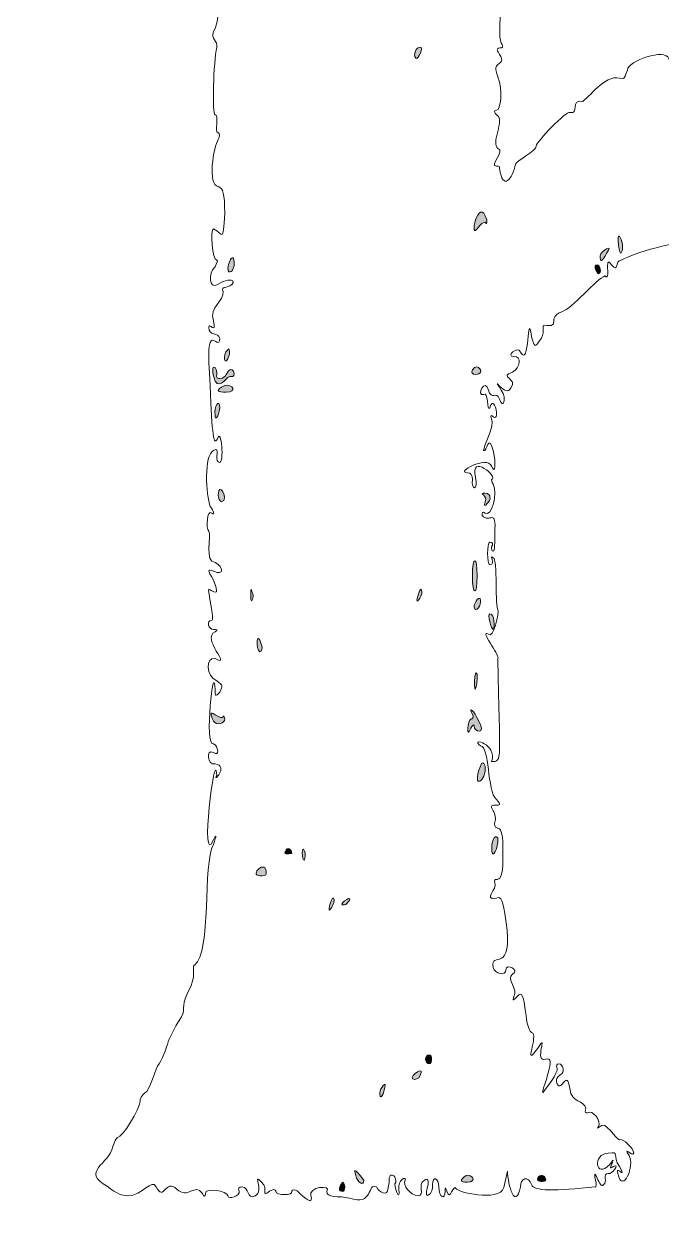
# Model space of a CAD drawing. Header units: centimetres. Extents: x 0.6 to 13.4, y -19.3 to -0.7.
# Drawn here: x 6.51 to 6.984, y -18.799 to -17.904 of the extents above; entities that cross this region are included whole.
import ezdxf

# ---------------------------------------------------------------- set-up
doc = ezdxf.new("R2010")
doc.units = ezdxf.units.CM
doc.header["$MEASUREMENT"] = 0
doc.layers.add('Layer 1', color=7, linetype='Continuous')

# ---------------------------------------------------------------- blocks, each defined once
blk = doc.blocks.new('block 2')
at = {"layer": 'Layer 1', "true_color": 0x6f3415}
h = blk.add_hatch(color=36, dxfattribs=at)
h.dxf.hatch_style = 2
edge = h.paths.add_edge_path()
edge.add_spline(control_points=[(6.80032, -17.92765), (6.80151, -17.93264), (6.80625, -17.92266), (6.80508, -17.92099), (6.8027, -17.91935), (6.79914, -17.92434), (6.80032, -17.92765)], knot_values=[0, 0, 0, 0, 1, 1, 1, 2, 2, 2, 2], degree=3, periodic=1)
h = blk.add_hatch(color=36, dxfattribs=at)
h.dxf.hatch_style = 2
edge = h.paths.add_edge_path()
edge.add_spline(control_points=[(6.84775, -18.0538), (6.84894, -18.05212), (6.8513, -18.05048), (6.85249, -18.05048), (6.85367, -18.05212), (6.85367, -18.05212), (6.85367, -18.04881), (6.84775, -18.0289), (6.83945, -18.06708), (6.84775, -18.0538)], knot_values=[0, 0, 0, 0, 1, 1, 1, 2, 2, 2, 3, 3, 3, 3], degree=3, periodic=1)
h = blk.add_hatch(color=36, dxfattribs=at)
h.dxf.hatch_style = 2
edge = h.paths.add_edge_path()
edge.add_spline(control_points=[(6.95207, -18.07204), (6.95326, -18.07538), (6.95445, -18.07204), (6.95445, -18.06708), (6.95207, -18.05711), (6.9497, -18.05878), (6.95207, -18.07204)], knot_values=[0, 0, 0, 0, 1, 1, 1, 2, 2, 2, 2], degree=3, periodic=1)
h = blk.add_hatch(color=36, dxfattribs=at)
h.dxf.hatch_style = 2
edge = h.paths.add_edge_path()
edge.add_spline(control_points=[(6.66399, -18.087), (6.66518, -18.087), (6.66636, -18.08368), (6.66636, -18.08034), (6.66518, -18.06872), (6.65806, -18.09031), (6.66399, -18.087)], knot_values=[0, 0, 0, 0, 1, 1, 1, 2, 2, 2, 2], degree=3, periodic=1)
h = blk.add_hatch(color=36, dxfattribs=at)
h.dxf.hatch_style = 2
edge = h.paths.add_edge_path()
edge.add_spline(control_points=[(6.93785, -18.07538), (6.93785, -18.08034), (6.93904, -18.08034), (6.94259, -18.07371), (6.94853, -18.06541), (6.93785, -18.07204), (6.93785, -18.07538)], knot_values=[0, 0, 0, 0, 1, 1, 1, 2, 2, 2, 2], degree=3, periodic=1)
h = blk.add_hatch(color=36, dxfattribs=at)
h.dxf.hatch_style = 2
edge = h.paths.add_edge_path()
edge.add_spline(control_points=[(6.93547, -18.08201), (6.93193, -18.08201), (6.93547, -18.08864), (6.93666, -18.08864), (6.93904, -18.08864), (6.93785, -18.08201), (6.93547, -18.08201)], knot_values=[0, 0, 0, 0, 1, 1, 1, 2, 2, 2, 2], degree=3, periodic=1)
h = blk.add_hatch(color=36, dxfattribs=at)
h.dxf.hatch_style = 2
edge = h.paths.add_edge_path()
edge.add_spline(control_points=[(6.6628, -18.14841), (6.6628, -18.1451), (6.6628, -18.14343), (6.66161, -18.1451), (6.65688, -18.14841), (6.65925, -18.16003), (6.6628, -18.14841)], knot_values=[0, 0, 0, 0, 1, 1, 1, 2, 2, 2, 2], degree=3, periodic=1)
h = blk.add_hatch(color=36, dxfattribs=at)
h.dxf.hatch_style = 2
edge = h.paths.add_edge_path()
edge.add_spline(control_points=[(6.66044, -18.16334), (6.65925, -18.16666), (6.65214, -18.16833), (6.65333, -18.16334), (6.65333, -18.1617), (6.65333, -18.16003), (6.65214, -18.15835), (6.64976, -18.15671), (6.64976, -18.1617), (6.65214, -18.16833), (6.65569, -18.17496), (6.66161, -18.16334), (6.66399, -18.16502), (6.66874, -18.16666), (6.66518, -18.1534), (6.66044, -18.16334)], knot_values=[0, 0, 0, 0, 1, 1, 1, 2, 2, 2, 3, 3, 3, 4, 4, 4, 5, 5, 5, 5], degree=3, periodic=1)
h = blk.add_hatch(color=36, dxfattribs=at)
h.dxf.hatch_style = 2
edge = h.paths.add_edge_path()
edge.add_spline(control_points=[(6.84301, -18.16003), (6.84183, -18.1617), (6.84301, -18.16334), (6.84537, -18.16334), (6.85367, -18.16334), (6.84656, -18.1534), (6.84301, -18.16003)], knot_values=[0, 0, 0, 0, 1, 1, 1, 2, 2, 2, 2], degree=3, periodic=1)
h = blk.add_hatch(color=36, dxfattribs=at)
h.dxf.hatch_style = 2
edge = h.paths.add_edge_path()
edge.add_spline(control_points=[(6.66044, -18.17663), (6.66874, -18.17663), (6.66518, -18.17), (6.65925, -18.17164), (6.65214, -18.17496), (6.65333, -18.17663), (6.66044, -18.17663)], knot_values=[0, 0, 0, 0, 1, 1, 1, 2, 2, 2, 2], degree=3, periodic=1)
h = blk.add_hatch(color=36, dxfattribs=at)
h.dxf.hatch_style = 2
edge = h.paths.add_edge_path()
edge.add_spline(control_points=[(6.65214, -18.19323), (6.65214, -18.19822), (6.6545, -18.19487), (6.65569, -18.18824), (6.65569, -18.17994), (6.65095, -18.18824), (6.65214, -18.19323)], knot_values=[0, 0, 0, 0, 1, 1, 1, 2, 2, 2, 2], degree=3, periodic=1)
h = blk.add_hatch(color=36, dxfattribs=at)
h.dxf.hatch_style = 2
edge = h.paths.add_edge_path()
edge.add_spline(control_points=[(6.6545, -18.25297), (6.6545, -18.25465), (6.65569, -18.25796), (6.65688, -18.25796), (6.6628, -18.25629), (6.6545, -18.24136), (6.6545, -18.25297)], knot_values=[0, 0, 0, 0, 1, 1, 1, 2, 2, 2, 2], degree=3, periodic=1)
h = blk.add_hatch(color=36, dxfattribs=at)
h.dxf.hatch_style = 2
edge = h.paths.add_edge_path()
edge.add_spline(control_points=[(6.85249, -18.25796), (6.85013, -18.26459), (6.85724, -18.25629), (6.85605, -18.25465), (6.85605, -18.25297), (6.85486, -18.25133), (6.85249, -18.25133), (6.84656, -18.25133), (6.85486, -18.25297), (6.85249, -18.25796)], knot_values=[0, 0, 0, 0, 1, 1, 1, 2, 2, 2, 3, 3, 3, 3], degree=3, periodic=1)
h = blk.add_hatch(color=36, dxfattribs=at)
h.dxf.hatch_style = 2
edge = h.paths.add_edge_path()
edge.add_spline(control_points=[(6.84656, -18.31275), (6.84656, -18.29779), (6.84301, -18.29779), (6.84301, -18.31275), (6.84301, -18.32768), (6.84656, -18.32768), (6.84656, -18.31275)], knot_values=[0, 0, 0, 0, 1, 1, 1, 2, 2, 2, 2], degree=3, periodic=1)
h = blk.add_hatch(color=36, dxfattribs=at)
h.dxf.hatch_style = 2
edge = h.paths.add_edge_path()
edge.add_spline(control_points=[(6.6794, -18.33099), (6.68059, -18.32932), (6.68059, -18.326), (6.6794, -18.32436), (6.67821, -18.3177), (6.67821, -18.3343), (6.6794, -18.33099)], knot_values=[0, 0, 0, 0, 1, 1, 1, 2, 2, 2, 2], degree=3, periodic=1)
h = blk.add_hatch(color=36, dxfattribs=at)
h.dxf.hatch_style = 2
edge = h.paths.add_edge_path()
edge.add_spline(control_points=[(6.80389, -18.32932), (6.80508, -18.32768), (6.80625, -18.32436), (6.80508, -18.32269), (6.80389, -18.32105), (6.79914, -18.33762), (6.80389, -18.32932)], knot_values=[0, 0, 0, 0, 1, 1, 1, 2, 2, 2, 2], degree=3, periodic=1)
h = blk.add_hatch(color=36, dxfattribs=at)
h.dxf.hatch_style = 2
edge = h.paths.add_edge_path()
edge.add_spline(control_points=[(6.84419, -18.33598), (6.84537, -18.34096), (6.85013, -18.3343), (6.84894, -18.33099), (6.84894, -18.326), (6.84419, -18.33266), (6.84419, -18.33598)], knot_values=[0, 0, 0, 0, 1, 1, 1, 2, 2, 2, 2], degree=3, periodic=1)
h = blk.add_hatch(color=36, dxfattribs=at)
h.dxf.hatch_style = 2
edge = h.paths.add_edge_path()
edge.add_spline(control_points=[(6.85605, -18.34096), (6.85367, -18.34096), (6.85724, -18.35258), (6.85843, -18.35258), (6.8596, -18.3509), (6.8596, -18.34096), (6.85605, -18.34096)], knot_values=[0, 0, 0, 0, 1, 1, 1, 2, 2, 2, 2], degree=3, periodic=1)
h = blk.add_hatch(color=36, dxfattribs=at)
h.dxf.hatch_style = 2
edge = h.paths.add_edge_path()
edge.add_spline(control_points=[(6.68532, -18.36918), (6.68651, -18.36918), (6.6877, -18.36586), (6.68651, -18.36419), (6.68296, -18.3509), (6.68178, -18.3675), (6.68532, -18.36918)], knot_values=[0, 0, 0, 0, 1, 1, 1, 2, 2, 2, 2], degree=3, periodic=1)
h = blk.add_hatch(color=36, dxfattribs=at)
h.dxf.hatch_style = 2
edge = h.paths.add_edge_path()
edge.add_spline(control_points=[(6.84537, -18.39572), (6.84656, -18.39408), (6.84656, -18.38909), (6.84656, -18.38578), (6.84419, -18.37912), (6.84419, -18.40238), (6.84537, -18.39572)], knot_values=[0, 0, 0, 0, 1, 1, 1, 2, 2, 2, 2], degree=3, periodic=1)
h = blk.add_hatch(color=36, dxfattribs=at)
h.dxf.hatch_style = 2
edge = h.paths.add_edge_path()
edge.add_spline(control_points=[(6.65806, -18.41731), (6.65569, -18.42062), (6.64503, -18.40733), (6.65095, -18.42062), (6.65333, -18.42393), (6.65925, -18.42229), (6.65925, -18.41898), (6.65925, -18.41731), (6.65806, -18.41563), (6.65806, -18.41731)], knot_values=[0, 0, 0, 0, 1, 1, 1, 2, 2, 2, 3, 3, 3, 3], degree=3, periodic=1)
h = blk.add_hatch(color=36, dxfattribs=at)
h.dxf.hatch_style = 2
edge = h.paths.add_edge_path()
edge.add_spline(control_points=[(6.84183, -18.42561), (6.84301, -18.42393), (6.84419, -18.42229), (6.84419, -18.42393), (6.84419, -18.42892), (6.85367, -18.43059), (6.84775, -18.42062), (6.84419, -18.41232), (6.83945, -18.40901), (6.84301, -18.41563), (6.84419, -18.41731), (6.84301, -18.41898), (6.84183, -18.41898), (6.83945, -18.41898), (6.83826, -18.43555), (6.84183, -18.42561)], knot_values=[0, 0, 0, 0, 1, 1, 1, 2, 2, 2, 3, 3, 3, 4, 4, 4, 5, 5, 5, 5], degree=3, periodic=1)
h = blk.add_hatch(color=36, dxfattribs=at)
h.dxf.hatch_style = 2
edge = h.paths.add_edge_path()
edge.add_spline(control_points=[(6.85249, -18.45382), (6.8513, -18.45051), (6.85013, -18.45051), (6.84894, -18.45382), (6.84183, -18.4721), (6.85367, -18.46544), (6.85249, -18.45382)], knot_values=[0, 0, 0, 0, 1, 1, 1, 2, 2, 2, 2], degree=3, periodic=1)
h = blk.add_hatch(color=36, dxfattribs=at)
h.dxf.hatch_style = 2
edge = h.paths.add_edge_path()
edge.add_spline(control_points=[(6.86079, -18.51524), (6.86198, -18.51192), (6.86198, -18.50861), (6.86198, -18.50694), (6.85605, -18.50195), (6.85605, -18.52853), (6.86079, -18.51524)], knot_values=[0, 0, 0, 0, 1, 1, 1, 2, 2, 2, 2], degree=3, periodic=1)
h = blk.add_hatch(color=36, dxfattribs=at)
h.dxf.hatch_style = 2
edge = h.paths.add_edge_path()
edge.add_spline(control_points=[(6.7043, -18.51691), (6.70193, -18.52023), (6.70904, -18.51855), (6.70904, -18.51855), (6.70904, -18.51524), (6.70549, -18.51356), (6.7043, -18.51691)], knot_values=[0, 0, 0, 0, 1, 1, 1, 2, 2, 2, 2], degree=3, periodic=1)
h = blk.add_hatch(color=36, dxfattribs=at)
h.dxf.hatch_style = 2
edge = h.paths.add_edge_path()
edge.add_spline(control_points=[(6.71853, -18.52354), (6.71853, -18.52187), (6.71971, -18.51855), (6.71853, -18.51691), (6.71615, -18.51025), (6.71615, -18.52521), (6.71853, -18.52354)], knot_values=[0, 0, 0, 0, 1, 1, 1, 2, 2, 2, 2], degree=3, periodic=1)
h = blk.add_hatch(color=36, dxfattribs=at)
h.dxf.hatch_style = 2
edge = h.paths.add_edge_path()
edge.add_spline(control_points=[(6.68532, -18.53515), (6.6877, -18.53515), (6.69008, -18.53515), (6.69008, -18.53351), (6.69008, -18.52187), (6.67702, -18.53515), (6.68532, -18.53515)], knot_values=[0, 0, 0, 0, 1, 1, 1, 2, 2, 2, 2], degree=3, periodic=1)
h = blk.add_hatch(color=36, dxfattribs=at)
h.dxf.hatch_style = 2
edge = h.paths.add_edge_path()
edge.add_spline(control_points=[(6.73867, -18.55838), (6.73986, -18.55674), (6.74105, -18.55343), (6.73986, -18.55175), (6.73867, -18.55008), (6.73394, -18.56668), (6.73867, -18.55838)], knot_values=[0, 0, 0, 0, 1, 1, 1, 2, 2, 2, 2], degree=3, periodic=1)
h = blk.add_hatch(color=36, dxfattribs=at)
h.dxf.hatch_style = 2
edge = h.paths.add_edge_path()
edge.add_spline(control_points=[(6.74816, -18.55674), (6.74935, -18.55674), (6.75054, -18.55507), (6.75173, -18.55343), (6.75409, -18.54844), (6.74105, -18.55838), (6.74816, -18.55674)], knot_values=[0, 0, 0, 0, 1, 1, 1, 2, 2, 2, 2], degree=3, periodic=1)
h = blk.add_hatch(color=36, dxfattribs=at)
h.dxf.hatch_style = 2
edge = h.paths.add_edge_path()
edge.add_spline(control_points=[(6.811, -18.66796), (6.80744, -18.66796), (6.80744, -18.67459), (6.811, -18.67459), (6.81336, -18.67459), (6.81336, -18.66796), (6.811, -18.66796)], knot_values=[0, 0, 0, 0, 1, 1, 1, 2, 2, 2, 2], degree=3, periodic=1)
h = blk.add_hatch(color=36, dxfattribs=at)
h.dxf.hatch_style = 2
edge = h.paths.add_edge_path()
edge.add_spline(control_points=[(6.80032, -18.6862), (6.8027, -18.6862), (6.80389, -18.68456), (6.80508, -18.68121), (6.80625, -18.67626), (6.79321, -18.6862), (6.80032, -18.6862)], knot_values=[0, 0, 0, 0, 1, 1, 1, 2, 2, 2, 2], degree=3, periodic=1)
h = blk.add_hatch(color=36, dxfattribs=at)
h.dxf.hatch_style = 2
edge = h.paths.add_edge_path()
edge.add_spline(control_points=[(6.77425, -18.69617), (6.77425, -18.70116), (6.77661, -18.69949), (6.7778, -18.69286), (6.78018, -18.6862), (6.77425, -18.69286), (6.77425, -18.69617)], knot_values=[0, 0, 0, 0, 1, 1, 1, 2, 2, 2, 2], degree=3, periodic=1)
h = blk.add_hatch(color=36, dxfattribs=at)
h.dxf.hatch_style = 2
edge = h.paths.add_edge_path()
edge.add_spline(control_points=[(6.75646, -18.75759), (6.75765, -18.76254), (6.76239, -18.76589), (6.76239, -18.7609), (6.76239, -18.7609), (6.7529, -18.74762), (6.75646, -18.75759)], knot_values=[0, 0, 0, 0, 1, 1, 1, 2, 2, 2, 2], degree=3, periodic=1)
h = blk.add_hatch(color=36, dxfattribs=at)
h.dxf.hatch_style = 2
edge = h.paths.add_edge_path()
edge.add_spline(control_points=[(6.83945, -18.76254), (6.84656, -18.76254), (6.84301, -18.75592), (6.83826, -18.75759), (6.83353, -18.7609), (6.83353, -18.76254), (6.83945, -18.76254)], knot_values=[0, 0, 0, 0, 1, 1, 1, 2, 2, 2, 2], degree=3, periodic=1)
h = blk.add_hatch(color=36, dxfattribs=at)
h.dxf.hatch_style = 2
edge = h.paths.add_edge_path()
edge.add_spline(control_points=[(6.89754, -18.7609), (6.89754, -18.75759), (6.8928, -18.75592), (6.89161, -18.75923), (6.88924, -18.76254), (6.89754, -18.76254), (6.89754, -18.7609)], knot_values=[0, 0, 0, 0, 1, 1, 1, 2, 2, 2, 2], degree=3, periodic=1)
h = blk.add_hatch(color=36, dxfattribs=at)
h.dxf.hatch_style = 2
edge = h.paths.add_edge_path()
edge.add_spline(control_points=[(6.74579, -18.7692), (6.74816, -18.77084), (6.74935, -18.76422), (6.74697, -18.76254), (6.74579, -18.76254), (6.74224, -18.7692), (6.74579, -18.7692)], knot_values=[0, 0, 0, 0, 1, 1, 1, 2, 2, 2, 2], degree=3, periodic=1)
at = {"layer": 'Layer 1', "lineweight": 0}
for points, knots in [([(12.86103, -0.66961), (12.86103, -0.66961), (1.10897, -0.66961), (1.10897, -0.66961), (0.80703, -0.66961), (0.56164, -0.915), (0.56164, -1.21694), (0.56164, -1.21694), (0.56164, -18.79808), (0.56164, -18.79808), (0.56164, -19.10002), (0.80703, -19.34541), (1.10897, -19.34541), (1.10897, -19.34541), (12.86103, -19.34541), (12.86103, -19.34541), (13.16297, -19.34541), (13.40836, -19.10002), (13.40836, -18.79808), (13.40836, -18.79808), (13.40836, -1.21694), (13.40836, -1.21694), (13.40836, -0.915), (13.16297, -0.66961), (12.86103, -0.66961)], [0, 0, 0, 0, 1, 1, 1, 2, 2, 2, 3, 3, 3, 4, 4, 4, 5, 5, 5, 6, 6, 6, 7, 7, 7, 8, 8, 8, 8]), ([(7.38005, -18.76589), (7.37533, -18.7692), (7.35873, -18.7692), (7.35873, -18.76422), (7.35873, -18.76254), (7.35752, -18.7609), (7.35397, -18.76254), (7.34567, -18.76422), (7.36582, -18.7775), (7.33737, -18.76753), (7.3267, -18.76254), (7.31605, -18.77914), (7.3196, -18.76753), (7.32435, -18.75424), (7.29708, -18.78082), (7.30655, -18.76589), (7.31013, -18.75923), (7.30655, -18.7526), (7.30655, -18.75923), (7.30655, -18.7609), (7.30417, -18.76254), (7.303, -18.76254), (7.29708, -18.76254), (7.30062, -18.77419), (7.29708, -18.76589), (7.29587, -18.76422), (7.2947, -18.76254), (7.2947, -18.76422), (7.2947, -18.7692), (7.2947, -18.7692), (7.26505, -18.77084), (7.25203, -18.77252), (7.24018, -18.77419), (7.23897, -18.77419), (7.23543, -18.7692), (7.18562, -18.77583), (7.18208, -18.77084), (7.17853, -18.76753), (7.17615, -18.76753), (7.17495, -18.7692), (7.17495, -18.77084), (7.15955, -18.77252), (7.14057, -18.77084), (7.0979, -18.7692), (7.09198, -18.7692), (7.0896, -18.76254), (7.08722, -18.75923), (7.08722, -18.75923), (7.08841, -18.76422), (7.09316, -18.77252), (7.06708, -18.7692), (7.06826, -18.76422), (7.06826, -18.75923), (7.06115, -18.75759), (7.06115, -18.76254), (7.06115, -18.76589), (7.04574, -18.76589), (7.04217, -18.7609), (7.03744, -18.75759), (7.04811, -18.74263), (7.05047, -18.74263), (7.0564, -18.74099), (7.06353, -18.71773), (7.06945, -18.7111), (7.07419, -18.70943), (7.07181, -18.69949), (7.07538, -18.69949), (7.08368, -18.69286), (7.10264, -18.61484), (7.10264, -18.58827), (7.10264, -18.56504), (7.10501, -18.57833), (7.10975, -18.57167), (7.11094, -18.56835), (7.10975, -18.56668), (7.10858, -18.56504), (7.10382, -18.56337), (7.10264, -18.55343), (7.1062, -18.55343), (7.10739, -18.55343), (7.10858, -18.54844), (7.10858, -18.54178), (7.10739, -18.53184), (7.11212, -18.51524), (7.10858, -18.51025), (7.1062, -18.51192), (7.10739, -18.44053), (7.11094, -18.44552), (7.11331, -18.4472), (7.11924, -18.43722), (7.11331, -18.44053), (7.10382, -18.4472), (7.12043, -18.42062), (7.11331, -18.42229), (7.10739, -18.42229), (7.11331, -18.43223), (7.10975, -18.43223), (7.1062, -18.43223), (7.1062, -18.42561), (7.10975, -18.42062), (7.11331, -18.41399), (7.10501, -18.41399), (7.10858, -18.40569), (7.11094, -18.40071), (7.11212, -18.37417), (7.10975, -18.37748), (7.10739, -18.37748), (7.1062, -18.34592), (7.10975, -18.34926), (7.11212, -18.34759), (7.11094, -18.34759), (7.10975, -18.34592), (7.10382, -18.3343), (7.10501, -18.29946), (7.10264, -18.28286), (7.10145, -18.26957), (7.10264, -18.26459), (7.10501, -18.26459), (7.1062, -18.26459), (7.10739, -18.26295), (7.10501, -18.26127), (7.10264, -18.25796), (7.10028, -18.24303), (7.10382, -18.24635), (7.10739, -18.24799), (7.10739, -18.23637), (7.10264, -18.23969), (7.09909, -18.24136), (7.09671, -18.23138), (7.0979, -18.21482), (7.0979, -18.19323), (7.08722, -18.18992), (7.09079, -18.1617), (7.09198, -18.15173), (7.09316, -18.15005), (7.09552, -18.1534), (7.10739, -18.16666), (7.08605, -18.13345), (7.08841, -18.14343), (7.09079, -18.1534), (7.0813, -18.1451), (7.08249, -18.13844), (7.08011, -18.12184), (7.05404, -18.07371), (7.04693, -18.07538), (7.04099, -18.06708), (7.02914, -18.06377), (7.0161, -18.06377), (6.99239, -18.06377), (6.96275, -18.07371), (6.95326, -18.0787), (6.94853, -18.0787), (6.95207, -18.08864), (6.94615, -18.08201), (6.94023, -18.07371), (6.94615, -18.0953), (6.94141, -18.09031), (6.93547, -18.09199), (6.91651, -18.11521), (6.9094, -18.11685), (6.89754, -18.12184), (6.9094, -18.1285), (6.89636, -18.12683), (6.89399, -18.12683), (6.89754, -18.13345), (6.8928, -18.13844), (6.88924, -18.14343), (6.88924, -18.14343), (6.88688, -18.13513), (6.88331, -18.11354), (6.88569, -18.16003), (6.87858, -18.14674), (6.87739, -18.14175), (6.86671, -18.15005), (6.87382, -18.15005), (6.87976, -18.15005), (6.87858, -18.15835), (6.87265, -18.1617), (6.86198, -18.16502), (6.87739, -18.16666), (6.87146, -18.17332), (6.8679, -18.18162), (6.85605, -18.1617), (6.86435, -18.17496), (6.86909, -18.18162), (6.86554, -18.18992), (6.86316, -18.18162), (6.86079, -18.17496), (6.85724, -18.18326), (6.85486, -18.17496), (6.85249, -18.16502), (6.84537, -18.17994), (6.8513, -18.17827), (6.85486, -18.17496), (6.85367, -18.19156), (6.85605, -18.18824), (6.85843, -18.17663), (6.86435, -18.19822), (6.85843, -18.19487), (6.85724, -18.19323), (6.85605, -18.19323), (6.85724, -18.19654), (6.8596, -18.20153), (6.8513, -18.21646), (6.8513, -18.21977), (6.85367, -18.22144), (6.85486, -18.20652), (6.85843, -18.21977), (6.86079, -18.22974), (6.8596, -18.23805), (6.85724, -18.23138), (6.85367, -18.22308), (6.82996, -18.23637), (6.83945, -18.23637), (6.84183, -18.23637), (6.84301, -18.23805), (6.84301, -18.24136), (6.84183, -18.24966), (6.84775, -18.24966), (6.84537, -18.23969), (6.84064, -18.22144), (6.86316, -18.23969), (6.85724, -18.24136), (6.85724, -18.24136), (6.85724, -18.24303), (6.85843, -18.24467), (6.86198, -18.25133), (6.85724, -18.26957), (6.85249, -18.26626), (6.85013, -18.26459), (6.85013, -18.26626), (6.85013, -18.26793), (6.85605, -18.27456), (6.86079, -18.26127), (6.8596, -18.28119), (6.8596, -18.28785), (6.8596, -18.29447), (6.85843, -18.29447), (6.85724, -18.29447), (6.85724, -18.2928), (6.85724, -18.29116), (6.85843, -18.28949), (6.85843, -18.28785), (6.85605, -18.28785), (6.85367, -18.28785), (6.85367, -18.30445), (6.85605, -18.30445), (6.86079, -18.30445), (6.85486, -18.29615), (6.85843, -18.29946), (6.86198, -18.29946), (6.8596, -18.33762), (6.86198, -18.33762), (6.86316, -18.33929), (6.85843, -18.36088), (6.85486, -18.35589), (6.84775, -18.35258), (6.86316, -18.37082), (6.86198, -18.37417), (6.86316, -18.45051), (6.86554, -18.45051), (6.85724, -18.45051), (6.86198, -18.43722), (6.84064, -18.43223), (6.84894, -18.43889), (6.85605, -18.43889), (6.85367, -18.4721), (6.86079, -18.47872), (6.86909, -18.48702), (6.85249, -18.47872), (6.85843, -18.48702), (6.8596, -18.4887), (6.86079, -18.49365), (6.8596, -18.49532), (6.85843, -18.50526), (6.86671, -18.49034), (6.86554, -18.51855), (6.86671, -18.54677), (6.85843, -18.53351), (6.8596, -18.54014), (6.86198, -18.54513), (6.85013, -18.55343), (6.86079, -18.55175), (6.86435, -18.55008), (6.86554, -18.55343), (6.8679, -18.56835), (6.87382, -18.60986), (6.85605, -18.58994), (6.85843, -18.6032), (6.8596, -18.60818), (6.8679, -18.60986), (6.8679, -18.60487), (6.8679, -18.59988), (6.87858, -18.60487), (6.87265, -18.60818), (6.8679, -18.6115), (6.87739, -18.6198), (6.87382, -18.62478), (6.87265, -18.6281), (6.87265, -18.6281), (6.8762, -18.62478), (6.88331, -18.61484), (6.88095, -18.64801), (6.88688, -18.65136), (6.8928, -18.653), (6.87976, -18.67957), (6.89161, -18.66297), (6.89991, -18.64968), (6.88806, -18.67459), (6.89754, -18.67127), (6.90584, -18.66796), (6.89518, -18.69119), (6.89518, -18.69617), (6.89754, -18.69286), (6.90702, -18.68121), (6.90584, -18.6779), (6.90465, -18.67626), (6.90584, -18.67459), (6.90702, -18.67459), (6.91059, -18.67459), (6.91178, -18.68121), (6.90821, -18.68289), (6.90584, -18.68456), (6.90465, -18.6862), (6.90584, -18.68951), (6.9094, -18.69617), (6.91295, -18.6779), (6.91533, -18.69286), (6.91651, -18.70447), (6.926, -18.70116), (6.92717, -18.70779), (6.926, -18.7111), (6.92717, -18.7111), (6.92836, -18.7111), (6.93193, -18.70779), (6.93904, -18.71773), (6.93666, -18.72107), (6.93547, -18.72271), (6.93547, -18.72271), (6.93785, -18.72107), (6.94141, -18.71609), (6.9497, -18.73101), (6.95207, -18.73101), (6.95445, -18.72937), (6.96275, -18.73768), (6.96275, -18.74099), (6.96156, -18.7443), (6.95445, -18.73433), (6.95919, -18.74263), (6.96394, -18.74929), (6.95445, -18.77252), (6.95089, -18.75592), (6.94853, -18.74929), (6.958, -18.7609), (6.95207, -18.75093), (6.94615, -18.74263), (6.95326, -18.73932), (6.94377, -18.74099), (6.93193, -18.74099), (6.9343, -18.7609), (6.94496, -18.74929), (6.95207, -18.73932), (6.94141, -18.75592), (6.94734, -18.75093), (6.95326, -18.74762), (6.94615, -18.75759), (6.94377, -18.75592), (6.93904, -18.75592), (6.94377, -18.76254), (6.94023, -18.76422), (6.93785, -18.7692), (6.93193, -18.74762), (6.9343, -18.7609), (6.93547, -18.76422), (6.9343, -18.76589), (6.9343, -18.76589), (6.90465, -18.7692), (6.88806, -18.7692), (6.88688, -18.76422), (6.8845, -18.75759), (6.87858, -18.75923), (6.87858, -18.76589), (6.87501, -18.78413), (6.86909, -18.76422), (6.86909, -18.75424), (6.86909, -18.75424), (6.86671, -18.76422), (6.86671, -18.76422), (6.86671, -18.7775), (6.83471, -18.77084), (6.83115, -18.76753), (6.82877, -18.76254), (6.82641, -18.7775), (6.82404, -18.7692), (6.82285, -18.76589), (6.82285, -18.76589), (6.82285, -18.7692), (6.82285, -18.77583), (6.81811, -18.77419), (6.81811, -18.76589), (6.81811, -18.75923), (6.81336, -18.75759), (6.81336, -18.76422), (6.81455, -18.77084), (6.80625, -18.7775), (6.80981, -18.76589), (6.811, -18.7609), (6.80981, -18.75923), (6.80744, -18.7609), (6.80151, -18.76422), (6.80863, -18.77252), (6.8027, -18.77252), (6.79678, -18.77252), (6.79084, -18.76422), (6.79321, -18.7609), (6.7944, -18.75759), (6.78729, -18.7609), (6.78848, -18.76753), (6.78966, -18.77914), (6.78372, -18.76422), (6.7861, -18.76254), (6.78729, -18.75923), (6.78255, -18.75424), (6.78136, -18.75923), (6.78136, -18.7609), (6.78136, -18.76422), (6.78018, -18.76753), (6.78018, -18.77252), (6.77425, -18.77084), (6.77188, -18.76589), (6.76476, -18.76254), (6.7695, -18.78082), (6.75173, -18.77419), (6.74462, -18.77252), (6.73394, -18.77419), (6.73513, -18.7692), (6.73867, -18.76422), (6.7209, -18.76589), (6.72326, -18.77252), (6.72445, -18.7775), (6.72207, -18.7775), (6.71496, -18.77084), (6.7126, -18.76753), (6.70904, -18.76753), (6.70904, -18.7692), (6.71023, -18.77252), (6.69719, -18.77252), (6.69719, -18.7692), (6.69719, -18.76753), (6.69481, -18.76753), (6.69244, -18.7692), (6.68532, -18.77419), (6.69244, -18.76753), (6.68651, -18.76254), (6.6794, -18.75424), (6.68889, -18.7692), (6.68178, -18.77252), (6.67585, -18.77583), (6.67702, -18.76589), (6.67229, -18.76589), (6.66991, -18.76589), (6.66874, -18.76753), (6.66991, -18.7692), (6.6711, -18.77252), (6.66161, -18.77583), (6.66161, -18.77252), (6.66161, -18.7692), (6.64384, -18.76589), (6.64503, -18.77084), (6.64503, -18.77252), (6.64384, -18.77419), (6.64265, -18.77084), (6.63673, -18.76254), (6.63197, -18.77583), (6.62367, -18.76753), (6.61539, -18.75923), (6.6142, -18.7775), (6.60828, -18.76589), (6.60471, -18.75923), (6.59879, -18.77252), (6.58692, -18.77252), (6.58338, -18.77252), (6.57862, -18.77084), (6.5727, -18.76589), (6.55136, -18.75424), (6.57389, -18.74929), (6.57626, -18.736), (6.57745, -18.73269), (6.57862, -18.72937), (6.57981, -18.72937), (6.58338, -18.72937), (6.59641, -18.70779), (6.59641, -18.7028), (6.59641, -18.70116), (6.5976, -18.69781), (6.59998, -18.69617), (6.60353, -18.69617), (6.60828, -18.67626), (6.61064, -18.67459), (6.61775, -18.66297), (6.6142, -18.65966), (6.62724, -18.63974), (6.6308, -18.63308), (6.62605, -18.63476), (6.63197, -18.62147), (6.63909, -18.60986), (6.63435, -18.60156), (6.63673, -18.60156), (6.64976, -18.59158), (6.64265, -18.52685), (6.65095, -18.51192), (6.65333, -18.50526), (6.65333, -18.50362), (6.65095, -18.50861), (6.64027, -18.53184), (6.65214, -18.43722), (6.65333, -18.46045), (6.64976, -18.46711), (6.6628, -18.45382), (6.65214, -18.45215), (6.6462, -18.45382), (6.64503, -18.44053), (6.65095, -18.44385), (6.65569, -18.4472), (6.6545, -18.43889), (6.65095, -18.43722), (6.64384, -18.44053), (6.65095, -18.37249), (6.65214, -18.39739), (6.65214, -18.40238), (6.65214, -18.40238), (6.65569, -18.39903), (6.65806, -18.39408), (6.65806, -18.39408), (6.65333, -18.39073), (6.64503, -18.38742), (6.64503, -18.37249), (6.65214, -18.37417), (6.66518, -18.38079), (6.64146, -18.3592), (6.65214, -18.35422), (6.6545, -18.35258), (6.65333, -18.35258), (6.65095, -18.35258), (6.64739, -18.35258), (6.64503, -18.34592), (6.64976, -18.34592), (6.65214, -18.34592), (6.6462, -18.32269), (6.64739, -18.32269), (6.64976, -18.32269), (6.65688, -18.33099), (6.65095, -18.31606), (6.6462, -18.30776), (6.6462, -18.30776), (6.65095, -18.3094), (6.65925, -18.31275), (6.65806, -18.30609), (6.65214, -18.30278), (6.64384, -18.30278), (6.64976, -18.28286), (6.64739, -18.27955), (6.64503, -18.27787), (6.6462, -18.26295), (6.64976, -18.26626), (6.65214, -18.26793), (6.65095, -18.26459), (6.64857, -18.26127), (6.64503, -18.25297), (6.64384, -18.22308), (6.65095, -18.21977), (6.65688, -18.21646), (6.65095, -18.22643), (6.6545, -18.22807), (6.65925, -18.23306), (6.65688, -18.20484), (6.6545, -18.20983), (6.65095, -18.21813), (6.64976, -18.20816), (6.64857, -18.17164), (6.64384, -18.11685), (6.6545, -18.14841), (6.65569, -18.1368), (6.6545, -18.13181), (6.64739, -18.13513), (6.64739, -18.1285), (6.64739, -18.12351), (6.65333, -18.13513), (6.65095, -18.12351), (6.64739, -18.11354), (6.65925, -18.10859), (6.65806, -18.10193), (6.65688, -18.10029), (6.65806, -18.09861), (6.66044, -18.09861), (6.66874, -18.09694), (6.66755, -18.08864), (6.65333, -18.09694), (6.64857, -18.10029), (6.6462, -18.08864), (6.65214, -18.08368), (6.65333, -18.08034), (6.6545, -18.0787), (6.65333, -18.0787), (6.64976, -18.0787), (6.64857, -18.05547), (6.65095, -18.05547), (6.65806, -18.05878), (6.65806, -18.06708), (6.65925, -18.04382), (6.65925, -18.0289), (6.65806, -18.02558), (6.6545, -18.02391), (6.6462, -18.02391), (6.65095, -17.99405), (6.6545, -17.98907), (6.65569, -17.98739), (6.65569, -17.98408), (6.6545, -17.98408), (6.65095, -17.98408), (6.65569, -17.97079), (6.65214, -17.97079), (6.64976, -17.97079), (6.65095, -17.93096), (6.65333, -17.92099), (6.6545, -17.91604), (6.64857, -17.91436), (6.65095, -17.90938), (6.65569, -17.90275), (6.65569, -17.87785), (6.65214, -17.87454), (6.64857, -17.87286), (6.64976, -17.84963), (6.6545, -17.84632), (6.65214, -17.84796), (6.65095, -17.69527), (6.64976, -17.69691), (6.64857, -17.69193), (6.64857, -17.68861), (6.64857, -17.68861), (6.6462, -17.69029), (6.64265, -17.65876), (6.64739, -17.6687), (6.64857, -17.67201), (6.64976, -17.67201), (6.64976, -17.6687), (6.64739, -17.65876), (6.63673, -17.66539), (6.63673, -17.64216), (6.63791, -17.6355), (6.62961, -17.6355), (6.62961, -17.6272), (6.62961, -17.61726), (6.62013, -17.62388), (6.62131, -17.60896), (6.6225, -17.60564), (6.60828, -17.59734), (6.60828, -17.594), (6.60828, -17.58737), (6.57981, -17.55085), (6.57389, -17.54754), (6.55136, -17.54423), (6.56559, -17.51434), (6.56796, -17.52927), (6.56915, -17.53757), (6.56796, -17.52431), (6.57626, -17.52927), (6.59404, -17.53924), (6.5727, -17.52264), (6.59168, -17.52763), (6.59641, -17.52763), (6.60234, -17.52763), (6.60234, -17.52763), (6.60471, -17.52431), (6.61064, -17.52264), (6.60945, -17.52595), (6.60828, -17.53094), (6.63791, -17.52927), (6.64027, -17.52431), (6.64146, -17.52264), (6.64265, -17.52264), (6.64265, -17.52595), (6.64265, -17.52927), (6.6462, -17.52927), (6.65569, -17.52763), (6.67702, -17.52431), (6.70785, -17.52595), (6.72326, -17.52763), (6.72564, -17.52763), (6.7292, -17.52763), (6.73156, -17.52595), (6.73867, -17.51933), (6.73867, -17.53094), (6.74105, -17.52927), (6.74105, -17.52763), (6.74343, -17.52763), (6.74579, -17.52927), (6.75054, -17.53593), (6.75765, -17.52097), (6.75409, -17.52927), (6.75173, -17.53425), (6.7529, -17.53425), (6.75528, -17.53094), (6.76003, -17.52595), (6.7695, -17.52431), (6.80863, -17.52763), (6.82523, -17.52763), (6.8359, -17.52927), (6.83826, -17.53261), (6.84419, -17.53924), (6.83826, -17.52927), (6.85013, -17.53094), (6.8596, -17.52927), (6.86079, -17.54255), (6.85367, -17.54587), (6.84656, -17.54754), (6.8513, -17.56247), (6.84656, -17.55417), (6.84301, -17.54587), (6.84537, -17.55584), (6.84656, -17.55915), (6.8513, -17.56913), (6.85013, -17.54423), (6.85486, -17.55417), (6.85843, -17.55748), (6.85843, -17.55584), (6.85843, -17.55085), (6.85843, -17.53924), (6.86316, -17.55915), (6.86316, -17.55085), (6.86671, -17.53924), (6.8679, -17.55584), (6.8679, -17.57077), (6.86909, -17.60564), (6.8596, -17.58406), (6.8679, -17.61394), (6.86909, -17.62224), (6.86316, -17.60728), (6.86671, -17.63386), (6.86909, -17.65709), (6.86198, -17.6604), (6.86554, -17.6604), (6.87146, -17.66207), (6.86079, -17.6687), (6.86671, -17.67369), (6.87146, -17.68366), (6.85843, -17.67037), (6.86198, -17.68861), (6.86671, -17.71519), (6.86671, -17.72181), (6.86435, -17.72181), (6.8596, -17.72181), (6.86079, -17.72848), (6.86554, -17.72848), (6.8679, -17.72848), (6.8679, -17.73012), (6.86671, -17.73012), (6.86198, -17.73343), (6.8679, -17.73842), (6.86316, -17.74508), (6.86079, -17.74839), (6.86079, -17.75003), (6.86316, -17.74839), (6.8679, -17.7434), (6.86671, -17.74839), (6.86198, -17.75502), (6.85249, -17.76499), (6.87382, -17.74173), (6.86198, -17.77493), (6.85843, -17.7849), (6.85843, -17.78654), (6.86198, -17.78654), (6.86671, -17.7849), (6.86671, -17.79153), (6.86316, -17.7932), (6.86079, -17.79153), (6.8596, -17.80315), (6.86316, -17.80151), (6.86671, -17.79816), (6.86671, -17.80646), (6.86316, -17.80646), (6.85843, -17.80482), (6.86909, -17.81643), (6.86435, -17.81643), (6.86079, -17.81643), (6.86079, -17.82641), (6.86316, -17.82641), (6.86671, -17.82641), (6.86671, -17.84963), (6.86316, -17.85131), (6.86079, -17.85131), (6.86079, -17.85462), (6.86316, -17.86456), (6.8679, -17.87618), (6.86079, -17.90774), (6.86435, -17.91768), (6.86909, -17.92434), (6.85724, -17.91768), (6.86316, -17.92598), (6.86909, -17.93595), (6.85605, -17.92929), (6.86198, -17.94258), (6.86554, -17.95255), (6.86435, -17.96748), (6.86079, -17.96748), (6.85843, -17.96748), (6.8596, -17.96915), (6.86079, -17.97079), (6.8679, -17.97411), (6.85605, -17.99238), (6.86198, -17.99569), (6.8679, -17.99737), (6.85486, -18.00898), (6.86079, -18.00898), (6.86316, -18.00898), (6.86316, -18.00898), (6.86316, -18.01062), (6.86554, -18.02722), (6.87265, -18.01892), (6.87501, -18.00731), (6.87501, -18.00567), (6.89042, -17.99737), (6.89042, -17.99405), (6.89042, -17.99071), (6.91295, -17.96748), (6.91533, -17.96915), (6.92244, -17.97079), (6.91533, -17.95918), (6.92481, -17.96085), (6.93193, -17.95587), (6.94259, -17.93926), (6.95445, -17.94425), (6.95564, -17.94425), (6.95683, -17.94094), (6.958, -17.93759), (6.958, -17.93096), (6.98646, -17.92099), (6.98882, -17.92929), (6.99239, -17.93428), (6.99358, -17.93428), (6.99476, -17.92765), (7.00069, -17.90938), (6.9995, -17.93428), (7.00661, -17.92266), (7.01729, -17.90938), (7.01373, -17.92598), (7.01729, -17.92266), (7.02084, -17.91935), (7.0161, -17.91269), (7.02084, -17.91604), (7.02321, -17.91768), (7.0244, -17.91935), (7.0244, -17.92099), (7.0244, -17.92434), (7.03033, -17.92598), (7.02795, -17.92099), (7.02676, -17.91604), (7.0327, -17.91604), (7.03151, -17.92099), (7.03151, -17.92598), (7.03625, -17.92434), (7.03863, -17.91768), (7.03981, -17.91105), (7.05166, -17.90774), (7.05166, -17.91269), (7.05047, -17.91768), (7.07538, -17.91604), (7.07538, -17.91269), (7.07538, -17.91105), (7.07656, -17.91105), (7.07775, -17.91269), (7.07892, -17.91269), (7.08011, -17.91269), (7.08011, -17.91105), (7.08011, -17.90606), (7.0896, -17.90606), (7.09079, -17.91105), (7.09316, -17.91768), (7.09671, -17.90439), (7.0979, -17.90938), (7.0979, -17.91269), (7.1228, -17.90774), (7.12043, -17.91269), (7.13703, -17.91768), (7.20343, -17.92434), (7.21882, -17.95587), (7.22, -17.97079), (7.24018, -17.95918), (7.2378, -17.97578), (7.2378, -17.98907), (7.24373, -17.99405), (7.23897, -17.97411), (7.26625, -18.00235), (7.28523, -18.04717), (7.2947, -18.08368), (7.29825, -18.08864), (7.29708, -18.09363), (7.29353, -18.09031), (7.28995, -18.087), (7.29587, -18.09861), (7.30183, -18.10524), (7.30538, -18.10859), (7.30062, -18.1202), (7.30417, -18.12351), (7.31013, -18.11853), (7.3113, -18.18657), (7.31485, -18.19487), (7.31722, -18.19156), (7.31368, -18.20816), (7.31605, -18.21147), (7.32077, -18.21977), (7.3113, -18.21314), (7.31605, -18.22144), (7.32198, -18.27955), (7.3196, -18.39408), (7.31722, -18.44884), (7.32198, -18.4555), (7.3184, -18.46212), (7.32077, -18.47374), (7.32435, -18.48702), (7.31722, -18.49365), (7.3196, -18.49696), (7.32077, -18.49696), (7.32198, -18.50526), (7.32198, -18.51524), (7.32198, -18.54178), (7.3267, -18.53184), (7.3267, -18.56337), (7.32435, -18.58495), (7.34092, -18.6281), (7.33265, -18.63807), (7.3279, -18.64306), (7.335, -18.63974), (7.33028, -18.64801), (7.3267, -18.653), (7.3267, -18.653), (7.33145, -18.64968), (7.33737, -18.6447), (7.3433, -18.653), (7.33975, -18.66297), (7.335, -18.67459), (7.3433, -18.66297), (7.3445, -18.66796), (7.3445, -18.6696), (7.34567, -18.67459), (7.34805, -18.68121), (7.35397, -18.6945), (7.3516, -18.7111), (7.3611, -18.72107), (7.36465, -18.72603), (7.36703, -18.72937), (7.36582, -18.72937), (7.36345, -18.72937), (7.3765, -18.74598), (7.37412, -18.74762), (7.37175, -18.75093), (7.38718, -18.74929), (7.38835, -18.75592), (7.38242, -18.7775), (7.3848, -18.7609), (7.38005, -18.76589)], [0, 0, 0, 0, 1, 1, 1, 2, 2, 2, 3, 3, 3, 4, 4, 4, 5, 5, 5, 6, 6, 6, 7, 7, 7, 8, 8, 8, 9, 9, 9, 10, 10, 10, 11, 11, 11, 12, 12, 12, 13, 13, 13, 14, 14, 14, 15, 15, 15, 16, 16, 16, 17, 17, 17, 18, 18, 18, 19, 19, 19, 20, 20, 20, 21, 21, 21, 22, 22, 22, 23, 23, 23, 24, 24, 24, 25, 25, 25, 26, 26, 26, 27, 27, 27, 28, 28, 28, 29, 29, 29, 30, 30, 30, 31, 31, 31, 32, 32, 32, 33, 33, 33, 34, 34, 34, 35, 35, 35, 36, 36, 36, 37, 37, 37, 38, 38, 38, 39, 39, 39, 40, 40, 40, 41, 41, 41, 42, 42, 42, 43, 43, 43, 44, 44, 44, 45, 45, 45, 46, 46, 46, 47, 47, 47, 48, 48, 48, 49, 49, 49, 50, 50, 50, 51, 51, 51, 52, 52, 52, 53, 53, 53, 54, 54, 54, 55, 55, 55, 56, 56, 56, 57, 57, 57, 58, 58, 58, 59, 59, 59, 60, 60, 60, 61, 61, 61, 62, 62, 62, 63, 63, 63, 64, 64, 64, 65, 65, 65, 66, 66, 66, 67, 67, 67, 68, 68, 68, 69, 69, 69, 70, 70, 70, 71, 71, 71, 72, 72, 72, 73, 73, 73, 74, 74, 74, 75, 75, 75, 76, 76, 76, 77, 77, 77, 78, 78, 78, 79, 79, 79, 80, 80, 80, 81, 81, 81, 82, 82, 82, 83, 83, 83, 84, 84, 84, 85, 85, 85, 86, 86, 86, 87, 87, 87, 88, 88, 88, 89, 89, 89, 90, 90, 90, 91, 91, 91, 92, 92, 92, 93, 93, 93, 94, 94, 94, 95, 95, 95, 96, 96, 96, 97, 97, 97, 98, 98, 98, 99, 99, 99, 100, 100, 100, 101, 101, 101, 102, 102, 102, 103, 103, 103, 104, 104, 104, 105, 105, 105, 106, 106, 106, 107, 107, 107, 108, 108, 108, 109, 109, 109, 110, 110, 110, 111, 111, 111, 112, 112, 112, 113, 113, 113, 114, 114, 114, 115, 115, 115, 116, 116, 116, 117, 117, 117, 118, 118, 118, 119, 119, 119, 120, 120, 120, 121, 121, 121, 122, 122, 122, 123, 123, 123, 124, 124, 124, 125, 125, 125, 126, 126, 126, 127, 127, 127, 128, 128, 128, 129, 129, 129, 130, 130, 130, 131, 131, 131, 132, 132, 132, 133, 133, 133, 134, 134, 134, 135, 135, 135, 136, 136, 136, 137, 137, 137, 138, 138, 138, 139, 139, 139, 140, 140, 140, 141, 141, 141, 142, 142, 142, 143, 143, 143, 144, 144, 144, 145, 145, 145, 146, 146, 146, 147, 147, 147, 148, 148, 148, 149, 149, 149, 150, 150, 150, 151, 151, 151, 152, 152, 152, 153, 153, 153, 154, 154, 154, 155, 155, 155, 156, 156, 156, 157, 157, 157, 158, 158, 158, 159, 159, 159, 160, 160, 160, 161, 161, 161, 162, 162, 162, 163, 163, 163, 164, 164, 164, 165, 165, 165, 166, 166, 166, 167, 167, 167, 168, 168, 168, 169, 169, 169, 170, 170, 170, 171, 171, 171, 172, 172, 172, 173, 173, 173, 174, 174, 174, 175, 175, 175, 176, 176, 176, 177, 177, 177, 178, 178, 178, 179, 179, 179, 180, 180, 180, 181, 181, 181, 182, 182, 182, 183, 183, 183, 184, 184, 184, 185, 185, 185, 186, 186, 186, 187, 187, 187, 188, 188, 188, 189, 189, 189, 190, 190, 190, 191, 191, 191, 192, 192, 192, 193, 193, 193, 194, 194, 194, 195, 195, 195, 196, 196, 196, 197, 197, 197, 198, 198, 198, 199, 199, 199, 200, 200, 200, 201, 201, 201, 202, 202, 202, 203, 203, 203, 204, 204, 204, 205, 205, 205, 206, 206, 206, 207, 207, 207, 208, 208, 208, 209, 209, 209, 210, 210, 210, 211, 211, 211, 212, 212, 212, 213, 213, 213, 214, 214, 214, 215, 215, 215, 216, 216, 216, 217, 217, 217, 218, 218, 218, 219, 219, 219, 220, 220, 220, 221, 221, 221, 222, 222, 222, 223, 223, 223, 224, 224, 224, 225, 225, 225, 226, 226, 226, 227, 227, 227, 228, 228, 228, 229, 229, 229, 230, 230, 230, 231, 231, 231, 232, 232, 232, 233, 233, 233, 234, 234, 234, 235, 235, 235, 236, 236, 236, 237, 237, 237, 238, 238, 238, 239, 239, 239, 240, 240, 240, 241, 241, 241, 242, 242, 242, 243, 243, 243, 244, 244, 244, 245, 245, 245, 246, 246, 246, 247, 247, 247, 248, 248, 248, 249, 249, 249, 250, 250, 250, 251, 251, 251, 252, 252, 252, 253, 253, 253, 254, 254, 254, 255, 255, 255, 256, 256, 256, 257, 257, 257, 258, 258, 258, 259, 259, 259, 260, 260, 260, 261, 261, 261, 262, 262, 262, 263, 263, 263, 264, 264, 264, 265, 265, 265, 266, 266, 266, 267, 267, 267, 268, 268, 268, 269, 269, 269, 270, 270, 270, 271, 271, 271, 272, 272, 272, 273, 273, 273, 274, 274, 274, 275, 275, 275, 276, 276, 276, 277, 277, 277, 278, 278, 278, 279, 279, 279, 280, 280, 280, 281, 281, 281, 282, 282, 282, 283, 283, 283, 284, 284, 284, 285, 285, 285, 286, 286, 286, 287, 287, 287, 288, 288, 288, 289, 289, 289, 290, 290, 290, 291, 291, 291, 292, 292, 292, 293, 293, 293, 294, 294, 294, 295, 295, 295, 296, 296, 296, 297, 297, 297, 298, 298, 298, 299, 299, 299, 300, 300, 300, 301, 301, 301, 302, 302, 302, 303, 303, 303, 304, 304, 304, 305, 305, 305, 306, 306, 306, 307, 307, 307, 308, 308, 308, 309, 309, 309, 310, 310, 310, 311, 311, 311, 312, 312, 312, 313, 313, 313, 314, 314, 314, 315, 315, 315, 316, 316, 316, 317, 317, 317, 318, 318, 318, 319, 319, 319, 320, 320, 320, 320]), ([(6.80032, -17.92765), (6.80151, -17.93264), (6.80625, -17.92266), (6.80508, -17.92099), (6.8027, -17.91935), (6.79914, -17.92434), (6.80032, -17.92765)], [0, 0, 0, 0, 1, 1, 1, 2, 2, 2, 2]), ([(6.84775, -18.0538), (6.84894, -18.05212), (6.8513, -18.05048), (6.85249, -18.05048), (6.85367, -18.05212), (6.85367, -18.05212), (6.85367, -18.04881), (6.84775, -18.0289), (6.83945, -18.06708), (6.84775, -18.0538)], [0, 0, 0, 0, 1, 1, 1, 2, 2, 2, 3, 3, 3, 3]), ([(6.95207, -18.07204), (6.95326, -18.07538), (6.95445, -18.07204), (6.95445, -18.06708), (6.95207, -18.05711), (6.9497, -18.05878), (6.95207, -18.07204)], [0, 0, 0, 0, 1, 1, 1, 2, 2, 2, 2]), ([(6.66399, -18.087), (6.66518, -18.087), (6.66636, -18.08368), (6.66636, -18.08034), (6.66518, -18.06872), (6.65806, -18.09031), (6.66399, -18.087)], [0, 0, 0, 0, 1, 1, 1, 2, 2, 2, 2]), ([(6.93785, -18.07538), (6.93785, -18.08034), (6.93904, -18.08034), (6.94259, -18.07371), (6.94853, -18.06541), (6.93785, -18.07204), (6.93785, -18.07538)], [0, 0, 0, 0, 1, 1, 1, 2, 2, 2, 2]), ([(6.93547, -18.08201), (6.93193, -18.08201), (6.93547, -18.08864), (6.93666, -18.08864), (6.93904, -18.08864), (6.93785, -18.08201), (6.93547, -18.08201)], [0, 0, 0, 0, 1, 1, 1, 2, 2, 2, 2]), ([(6.6628, -18.14841), (6.6628, -18.1451), (6.6628, -18.14343), (6.66161, -18.1451), (6.65688, -18.14841), (6.65925, -18.16003), (6.6628, -18.14841)], [0, 0, 0, 0, 1, 1, 1, 2, 2, 2, 2]), ([(6.66044, -18.16334), (6.65925, -18.16666), (6.65214, -18.16833), (6.65333, -18.16334), (6.65333, -18.1617), (6.65333, -18.16003), (6.65214, -18.15835), (6.64976, -18.15671), (6.64976, -18.1617), (6.65214, -18.16833), (6.65569, -18.17496), (6.66161, -18.16334), (6.66399, -18.16502), (6.66874, -18.16666), (6.66518, -18.1534), (6.66044, -18.16334)], [0, 0, 0, 0, 1, 1, 1, 2, 2, 2, 3, 3, 3, 4, 4, 4, 5, 5, 5, 5]), ([(6.84301, -18.16003), (6.84183, -18.1617), (6.84301, -18.16334), (6.84537, -18.16334), (6.85367, -18.16334), (6.84656, -18.1534), (6.84301, -18.16003)], [0, 0, 0, 0, 1, 1, 1, 2, 2, 2, 2]), ([(6.66044, -18.17663), (6.66874, -18.17663), (6.66518, -18.17), (6.65925, -18.17164), (6.65214, -18.17496), (6.65333, -18.17663), (6.66044, -18.17663)], [0, 0, 0, 0, 1, 1, 1, 2, 2, 2, 2]), ([(6.65214, -18.19323), (6.65214, -18.19822), (6.6545, -18.19487), (6.65569, -18.18824), (6.65569, -18.17994), (6.65095, -18.18824), (6.65214, -18.19323)], [0, 0, 0, 0, 1, 1, 1, 2, 2, 2, 2]), ([(6.6545, -18.25297), (6.6545, -18.25465), (6.65569, -18.25796), (6.65688, -18.25796), (6.6628, -18.25629), (6.6545, -18.24136), (6.6545, -18.25297)], [0, 0, 0, 0, 1, 1, 1, 2, 2, 2, 2]), ([(6.85249, -18.25796), (6.85013, -18.26459), (6.85724, -18.25629), (6.85605, -18.25465), (6.85605, -18.25297), (6.85486, -18.25133), (6.85249, -18.25133), (6.84656, -18.25133), (6.85486, -18.25297), (6.85249, -18.25796)], [0, 0, 0, 0, 1, 1, 1, 2, 2, 2, 3, 3, 3, 3]), ([(6.84656, -18.31275), (6.84656, -18.29779), (6.84301, -18.29779), (6.84301, -18.31275), (6.84301, -18.32768), (6.84656, -18.32768), (6.84656, -18.31275)], [0, 0, 0, 0, 1, 1, 1, 2, 2, 2, 2]), ([(6.6794, -18.33099), (6.68059, -18.32932), (6.68059, -18.326), (6.6794, -18.32436), (6.67821, -18.3177), (6.67821, -18.3343), (6.6794, -18.33099)], [0, 0, 0, 0, 1, 1, 1, 2, 2, 2, 2]), ([(6.80389, -18.32932), (6.80508, -18.32768), (6.80625, -18.32436), (6.80508, -18.32269), (6.80389, -18.32105), (6.79914, -18.33762), (6.80389, -18.32932)], [0, 0, 0, 0, 1, 1, 1, 2, 2, 2, 2]), ([(6.84419, -18.33598), (6.84537, -18.34096), (6.85013, -18.3343), (6.84894, -18.33099), (6.84894, -18.326), (6.84419, -18.33266), (6.84419, -18.33598)], [0, 0, 0, 0, 1, 1, 1, 2, 2, 2, 2]), ([(6.85605, -18.34096), (6.85367, -18.34096), (6.85724, -18.35258), (6.85843, -18.35258), (6.8596, -18.3509), (6.8596, -18.34096), (6.85605, -18.34096)], [0, 0, 0, 0, 1, 1, 1, 2, 2, 2, 2]), ([(6.68532, -18.36918), (6.68651, -18.36918), (6.6877, -18.36586), (6.68651, -18.36419), (6.68296, -18.3509), (6.68178, -18.3675), (6.68532, -18.36918)], [0, 0, 0, 0, 1, 1, 1, 2, 2, 2, 2]), ([(6.84537, -18.39572), (6.84656, -18.39408), (6.84656, -18.38909), (6.84656, -18.38578), (6.84419, -18.37912), (6.84419, -18.40238), (6.84537, -18.39572)], [0, 0, 0, 0, 1, 1, 1, 2, 2, 2, 2]), ([(6.65806, -18.41731), (6.65569, -18.42062), (6.64503, -18.40733), (6.65095, -18.42062), (6.65333, -18.42393), (6.65925, -18.42229), (6.65925, -18.41898), (6.65925, -18.41731), (6.65806, -18.41563), (6.65806, -18.41731)], [0, 0, 0, 0, 1, 1, 1, 2, 2, 2, 3, 3, 3, 3]), ([(6.84183, -18.42561), (6.84301, -18.42393), (6.84419, -18.42229), (6.84419, -18.42393), (6.84419, -18.42892), (6.85367, -18.43059), (6.84775, -18.42062), (6.84419, -18.41232), (6.83945, -18.40901), (6.84301, -18.41563), (6.84419, -18.41731), (6.84301, -18.41898), (6.84183, -18.41898), (6.83945, -18.41898), (6.83826, -18.43555), (6.84183, -18.42561)], [0, 0, 0, 0, 1, 1, 1, 2, 2, 2, 3, 3, 3, 4, 4, 4, 5, 5, 5, 5]), ([(6.85249, -18.45382), (6.8513, -18.45051), (6.85013, -18.45051), (6.84894, -18.45382), (6.84183, -18.4721), (6.85367, -18.46544), (6.85249, -18.45382)], [0, 0, 0, 0, 1, 1, 1, 2, 2, 2, 2]), ([(6.86079, -18.51524), (6.86198, -18.51192), (6.86198, -18.50861), (6.86198, -18.50694), (6.85605, -18.50195), (6.85605, -18.52853), (6.86079, -18.51524)], [0, 0, 0, 0, 1, 1, 1, 2, 2, 2, 2]), ([(6.7043, -18.51691), (6.70193, -18.52023), (6.70904, -18.51855), (6.70904, -18.51855), (6.70904, -18.51524), (6.70549, -18.51356), (6.7043, -18.51691)], [0, 0, 0, 0, 1, 1, 1, 2, 2, 2, 2]), ([(6.71853, -18.52354), (6.71853, -18.52187), (6.71971, -18.51855), (6.71853, -18.51691), (6.71615, -18.51025), (6.71615, -18.52521), (6.71853, -18.52354)], [0, 0, 0, 0, 1, 1, 1, 2, 2, 2, 2]), ([(6.68532, -18.53515), (6.6877, -18.53515), (6.69008, -18.53515), (6.69008, -18.53351), (6.69008, -18.52187), (6.67702, -18.53515), (6.68532, -18.53515)], [0, 0, 0, 0, 1, 1, 1, 2, 2, 2, 2]), ([(6.73867, -18.55838), (6.73986, -18.55674), (6.74105, -18.55343), (6.73986, -18.55175), (6.73867, -18.55008), (6.73394, -18.56668), (6.73867, -18.55838)], [0, 0, 0, 0, 1, 1, 1, 2, 2, 2, 2]), ([(6.74816, -18.55674), (6.74935, -18.55674), (6.75054, -18.55507), (6.75173, -18.55343), (6.75409, -18.54844), (6.74105, -18.55838), (6.74816, -18.55674)], [0, 0, 0, 0, 1, 1, 1, 2, 2, 2, 2]), ([(6.811, -18.66796), (6.80744, -18.66796), (6.80744, -18.67459), (6.811, -18.67459), (6.81336, -18.67459), (6.81336, -18.66796), (6.811, -18.66796)], [0, 0, 0, 0, 1, 1, 1, 2, 2, 2, 2]), ([(6.80032, -18.6862), (6.8027, -18.6862), (6.80389, -18.68456), (6.80508, -18.68121), (6.80625, -18.67626), (6.79321, -18.6862), (6.80032, -18.6862)], [0, 0, 0, 0, 1, 1, 1, 2, 2, 2, 2]), ([(6.77425, -18.69617), (6.77425, -18.70116), (6.77661, -18.69949), (6.7778, -18.69286), (6.78018, -18.6862), (6.77425, -18.69286), (6.77425, -18.69617)], [0, 0, 0, 0, 1, 1, 1, 2, 2, 2, 2]), ([(6.75646, -18.75759), (6.75765, -18.76254), (6.76239, -18.76589), (6.76239, -18.7609), (6.76239, -18.7609), (6.7529, -18.74762), (6.75646, -18.75759)], [0, 0, 0, 0, 1, 1, 1, 2, 2, 2, 2]), ([(6.83945, -18.76254), (6.84656, -18.76254), (6.84301, -18.75592), (6.83826, -18.75759), (6.83353, -18.7609), (6.83353, -18.76254), (6.83945, -18.76254)], [0, 0, 0, 0, 1, 1, 1, 2, 2, 2, 2]), ([(6.89754, -18.7609), (6.89754, -18.75759), (6.8928, -18.75592), (6.89161, -18.75923), (6.88924, -18.76254), (6.89754, -18.76254), (6.89754, -18.7609)], [0, 0, 0, 0, 1, 1, 1, 2, 2, 2, 2]), ([(6.74579, -18.7692), (6.74816, -18.77084), (6.74935, -18.76422), (6.74697, -18.76254), (6.74579, -18.76254), (6.74224, -18.7692), (6.74579, -18.7692)], [0, 0, 0, 0, 1, 1, 1, 2, 2, 2, 2])]:
    blk.add_open_spline(points, degree=3, knots=knots, dxfattribs=at)

msp = doc.modelspace()

# ---------------------------------------------------------------- block references
at = {"layer": 'Layer 1'}
msp.add_blockref('block 2', (0, 0), dxfattribs=at)

doc.saveas('drawing.dxf')
